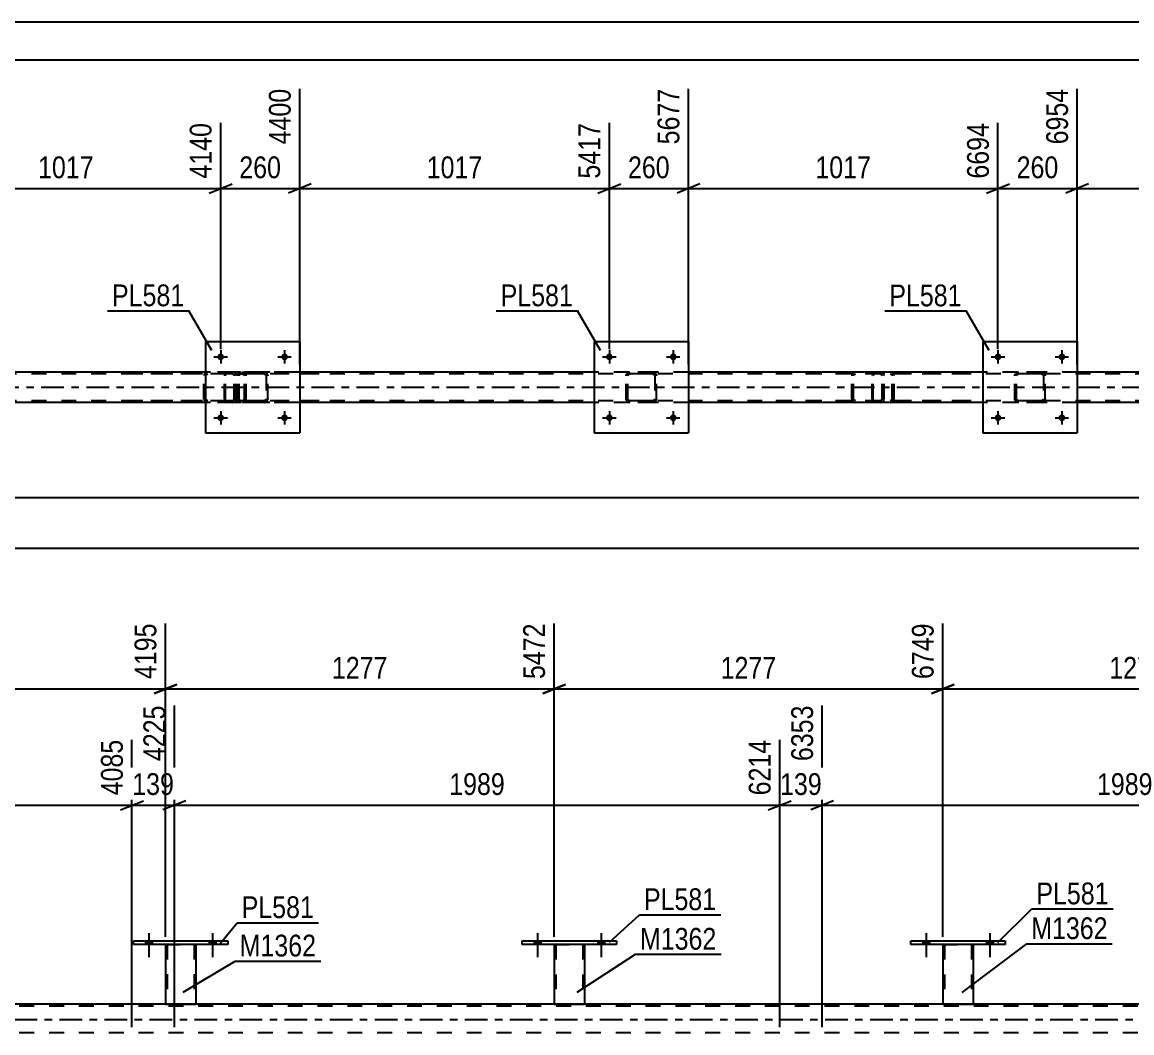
# Model space of a CAD drawing. Header units: millimetres. Extents: x 0 to 841, y 0 to 594.
# Drawn here: x 271.7 to 417.5, y 461.2 to 594 of the extents above; entities that cross this region are included whole.
import ezdxf

# ---------------------------------------------------------------- set-up
doc = ezdxf.new("R2010")
doc.units = ezdxf.units.MM
doc.linetypes.add('DXK_LINE_DOT2', pattern=[3.9198, 1.9599, -1.9599])
doc.linetypes.add('DXK_LINE_DOT3', pattern=[5.9187, 2.979, -0.9799, 0.9799, -0.9799])
doc.styles.add('Arial Narrow', font='ARIALN.TTF', dxfattribs={"height": 0.2})

# ---------------------------------------------------------------- blocks, each defined once
blk = doc.blocks.new('Unknown-318893469-1135')
at = {"color": 5, "linetype": 'Continuous'}
for p, q in [((841, 594), (0, 594)), ((836, 589), (5, 589))]:
    blk.add_line(p, q, dxfattribs=at)
blk = doc.blocks.new('Part-318893469-4870 - 4767')
at = {"color": 7, "linetype": 'DXK_LINE_DOT2'}
for p, q in [((299.98, 547.55), (300.01, 547.73)), ((300.01, 547.73), (299.98, 547.55)), ((299.98, 544.51), (299.98, 547.55)), ((300.22, 547.55), (300.23, 547.64)), ((300.22, 544.51), (300.22, 547.55)), ((300.23, 547.64), (300.29, 547.72)), ((300.27, 547.99), (300.46, 548.03)), ((300.46, 548.03), (300.27, 547.99)), ((300.29, 547.72), (300.36, 547.77)), ((300.36, 547.77), (300.46, 547.79)), ((303.5, 548.03), (300.46, 548.03)), ((303.5, 547.79), (300.46, 547.79)), ((303.5, 548.03), (303.68, 547.99)), ((303.68, 547.99), (303.5, 548.03)), ((303.5, 547.79), (303.59, 547.77)), ((303.59, 547.77), (303.67, 547.72)), ((303.67, 547.72), (303.72, 547.64)), ((303.72, 547.64), (303.74, 547.55)), ((303.74, 547.55), (303.74, 544.51)), ((303.94, 547.73), (303.98, 547.55)), ((303.98, 547.55), (303.94, 547.73)), ((303.98, 544.51), (303.98, 547.55)), ((300.01, 544.32), (299.98, 544.51)), ((299.98, 544.51), (300.01, 544.32)), ((300.23, 544.42), (300.22, 544.51)), ((300.29, 544.34), (300.23, 544.42)), ((300.46, 544.03), (300.27, 544.06)), ((300.27, 544.06), (300.46, 544.03)), ((300.36, 544.29), (300.29, 544.34)), ((300.46, 544.27), (300.36, 544.29)), ((303.5, 544.27), (300.46, 544.27)), ((303.5, 544.03), (300.46, 544.03)), ((303.59, 544.29), (303.5, 544.27)), ((303.68, 544.06), (303.5, 544.03)), ((303.5, 544.03), (303.68, 544.06)), ((303.67, 544.34), (303.59, 544.29)), ((303.72, 544.42), (303.67, 544.34)), ((303.74, 544.51), (303.72, 544.42)), ((303.98, 544.51), (303.94, 544.32)), ((303.94, 544.32), (303.98, 544.51))]:
    blk.add_line(p, q, dxfattribs=at)
at = {"color": 7, "linetype": 'DXK_LINE_DOT3'}
blk.add_line((301.98, 546.03), (301.98, 546.03), dxfattribs=at)
at = {"color": 7, "linetype": 'DXK_LINE_DOT2'}
for centre, start, end in [((300.46, 547.55), 112.5, 157.5), ((300.46, 547.55), 112.5, 157.5), ((303.5, 547.55), 22.5, 67.5), ((303.5, 547.55), 22.5, 67.5), ((300.46, 544.51), 202.5, 247.5), ((300.46, 544.51), 202.5, 247.5), ((303.5, 544.51), 292.5, 337.5), ((303.5, 544.51), 292.5, 337.5)]:
    blk.add_arc(centre, 0.48, start, end, dxfattribs=at)
blk = doc.blocks.new('Part-318893469-4785 - 4767')
at = {"color": 7, "linetype": 'DXK_LINE_DOT2'}
for p, q in [((299.32, 548.03), (284.33, 548.03)), ((299.32, 547.79), (284.33, 547.79)), ((295.61, 547.72), (295.57, 547.55)), ((295.57, 544.51), (295.57, 547.55)), ((295.61, 547.73), (295.61, 547.72)), ((295.83, 547.55), (295.85, 547.64)), ((295.83, 544.51), (295.83, 547.55)), ((295.85, 547.64), (295.9, 547.72)), ((296.08, 548.03), (295.89, 547.99)), ((295.9, 547.72), (295.99, 547.77)), ((295.99, 547.77), (296.08, 547.79)), ((299.51, 547.99), (299.32, 548.03)), ((299.32, 547.79), (299.42, 547.77)), ((299.42, 547.77), (299.5, 547.72)), ((299.5, 547.72), (299.55, 547.64)), ((299.55, 547.64), (299.57, 547.55)), ((299.57, 544.51), (299.57, 547.55)), ((299.83, 547.55), (299.79, 547.73)), ((299.83, 544.51), (299.83, 547.55)), ((299.32, 544.27), (284.33, 544.27)), ((299.32, 544.03), (284.33, 544.03)), ((295.57, 544.51), (295.59, 544.42)), ((295.59, 544.42), (295.61, 544.33)), ((295.85, 544.42), (295.83, 544.51)), ((295.9, 544.34), (295.85, 544.42)), ((295.89, 544.07), (296.08, 544.03)), ((295.99, 544.29), (295.9, 544.34)), ((296.08, 544.27), (295.99, 544.29)), ((299.42, 544.29), (299.32, 544.27)), ((299.32, 544.03), (299.51, 544.07)), ((299.5, 544.34), (299.42, 544.29)), ((299.55, 544.42), (299.5, 544.34)), ((299.57, 544.51), (299.55, 544.42)), ((299.79, 544.33), (299.83, 544.51))]:
    blk.add_line(p, q, dxfattribs=at)
for centre, start, end in [((296.06, 547.53), 110.7583, 155.68), ((299.34, 547.53), 24.32, 69.2417), ((296.06, 544.53), 204.32, 249.2417), ((299.34, 544.53), 290.7583, 335.68)]:
    blk.add_arc(centre, 0.496, start, end, dxfattribs=at)
blk = doc.blocks.new('Part-318893469-4786 - 4767')
at = {"color": 7, "linetype": 'DXK_LINE_DOT2'}
for p, q in [((384.45, 548.03), (369.46, 548.03)), ((384.45, 547.79), (369.46, 547.79)), ((380.74, 547.72), (380.71, 547.55)), ((380.71, 544.51), (380.71, 547.55)), ((380.75, 547.73), (380.74, 547.72)), ((380.96, 547.55), (380.98, 547.64)), ((380.96, 544.51), (380.96, 547.55)), ((380.98, 547.64), (381.04, 547.72)), ((381.22, 548.03), (381.02, 547.99)), ((381.04, 547.72), (381.12, 547.77)), ((381.12, 547.77), (381.22, 547.79)), ((384.65, 547.99), (384.45, 548.03)), ((384.45, 547.79), (384.55, 547.77)), ((384.55, 547.77), (384.63, 547.72)), ((384.63, 547.72), (384.69, 547.64)), ((384.69, 547.64), (384.71, 547.55)), ((384.71, 544.51), (384.71, 547.55)), ((384.93, 547.72), (384.92, 547.73)), ((384.96, 547.55), (384.93, 547.72)), ((384.96, 544.51), (384.96, 547.55)), ((384.45, 544.27), (369.46, 544.27)), ((384.45, 544.03), (369.46, 544.03)), ((380.71, 544.51), (380.73, 544.42)), ((380.73, 544.42), (380.75, 544.33)), ((380.98, 544.42), (380.96, 544.51)), ((381.04, 544.34), (380.98, 544.42)), ((381.02, 544.07), (381.22, 544.03)), ((381.12, 544.29), (381.04, 544.34)), ((381.22, 544.27), (381.12, 544.29)), ((384.55, 544.29), (384.45, 544.27)), ((384.45, 544.03), (384.65, 544.07)), ((384.63, 544.34), (384.55, 544.29)), ((384.69, 544.42), (384.63, 544.34)), ((384.71, 544.51), (384.69, 544.42)), ((384.92, 544.33), (384.94, 544.42)), ((384.94, 544.42), (384.96, 544.51))]:
    blk.add_line(p, q, dxfattribs=at)
for centre, start, end in [((381.2, 547.53), 110.7583, 155.68), ((384.47, 547.53), 24.32, 69.2417), ((381.2, 544.53), 204.32, 249.2417), ((384.47, 544.53), 290.7583, 335.68)]:
    blk.add_arc(centre, 0.496, start, end, dxfattribs=at)
blk = doc.blocks.new('Bolt-318893469-4910 - 4767')
at = {"linetype": 'Continuous'}
for points in [[(349.3, 542.03, -1), (348.42, 542.03, -1)], [(357.7, 542.03, -1), (356.82, 542.03, -1)]]:
    blk.add_hatch(color=1, dxfattribs=at).paths.add_polyline_path(points)
at = {"color": 1, "linetype": 'Continuous'}
for p, q in [((348.86, 542.91), (348.86, 541.15)), ((357.26, 542.91), (357.26, 541.15)), ((347.98, 542.03), (349.74, 542.03)), ((356.38, 542.03), (358.14, 542.03))]:
    blk.add_line(p, q, dxfattribs=at)
blk = doc.blocks.new('Part-318893469-4869 - 4767')
at = {"color": 2, "linetype": 'Continuous'}
for p, q in [((346.86, 552.03), (346.86, 540.03)), ((346.86, 552.03), (359.26, 552.03)), ((359.26, 552.03), (359.26, 540.03)), ((346.86, 540.03), (359.26, 540.03))]:
    blk.add_line(p, q, dxfattribs=at)
blk = doc.blocks.new('Part-318893469-4798 - 4767')
at = {"color": 7, "linetype": 'DXK_LINE_DOT2'}
for p, q in [((298.3, 547.73), (298.28, 547.55)), ((298.28, 544.51), (298.28, 547.55)), ((298.36, 547.89), (298.3, 547.73)), ((298.45, 547.99), (298.36, 547.89)), ((298.42, 547.55), (298.43, 547.64)), ((298.42, 544.51), (298.42, 547.55)), ((298.43, 547.64), (298.46, 547.72)), ((298.55, 548.03), (298.45, 547.99)), ((298.46, 547.72), (298.5, 547.77)), ((298.5, 547.77), (298.55, 547.79)), ((310.71, 548.03), (298.55, 548.03)), ((310.71, 547.79), (298.55, 547.79)), ((299.83, 547.79), (299.83, 548.03)), ((300.84, 547.99), (300.64, 548.03)), ((300.64, 547.79), (300.74, 547.77)), ((300.74, 547.77), (300.82, 547.72)), ((300.82, 547.72), (300.88, 547.64)), ((300.88, 547.64), (300.9, 547.55)), ((300.9, 544.51), (300.9, 547.55)), ((301.15, 547.55), (301.11, 547.73)), ((301.15, 544.51), (301.15, 547.55)), ((298.28, 544.51), (298.3, 544.33)), ((298.3, 544.33), (298.36, 544.17)), ((298.36, 544.17), (298.45, 544.07)), ((298.43, 544.42), (298.42, 544.51)), ((298.46, 544.34), (298.43, 544.42)), ((298.45, 544.07), (298.55, 544.03)), ((298.5, 544.29), (298.46, 544.34)), ((298.55, 544.27), (298.5, 544.29)), ((310.71, 544.27), (298.55, 544.27)), ((310.71, 544.03), (298.55, 544.03)), ((299.83, 544.03), (299.83, 544.27)), ((300.74, 544.29), (300.64, 544.27)), ((300.64, 544.03), (300.84, 544.07)), ((300.82, 544.34), (300.74, 544.29)), ((300.88, 544.42), (300.82, 544.34)), ((300.9, 544.51), (300.88, 544.42)), ((301.11, 544.33), (301.15, 544.51))]:
    blk.add_line(p, q, dxfattribs=at)
for centre, start, end in [((300.66, 547.53), 23.8494, 68.8059), ((300.66, 544.52), 291.1941, 336.1506)]:
    blk.add_arc(centre, 0.492, start, end, dxfattribs=at)
blk = doc.blocks.new('Bolt-318893469-4912 - 4767')
at = {"linetype": 'Continuous'}
for points in [[(298.22, 542.03, -1), (297.34, 542.03, -1)], [(306.62, 542.03, -1), (305.74, 542.03, -1)]]:
    blk.add_hatch(color=1, dxfattribs=at).paths.add_polyline_path(points)
at = {"color": 1, "linetype": 'Continuous'}
for p, q in [((297.78, 542.91), (297.78, 541.15)), ((306.18, 542.91), (306.18, 541.15)), ((296.9, 542.03), (298.66, 542.03)), ((305.3, 542.03), (307.06, 542.03))]:
    blk.add_line(p, q, dxfattribs=at)
blk = doc.blocks.new('Part-318893469-4799 - 4767')
at = {"color": 7, "linetype": 'DXK_LINE_DOT2'}
for p, q in [((383.44, 547.73), (383.42, 547.55)), ((383.42, 544.51), (383.42, 547.55)), ((383.5, 547.89), (383.44, 547.73)), ((383.58, 547.99), (383.5, 547.89)), ((383.55, 547.55), (383.56, 547.64)), ((383.55, 544.51), (383.55, 547.55)), ((383.56, 547.64), (383.59, 547.72)), ((383.69, 548.03), (383.58, 547.99)), ((383.59, 547.72), (383.64, 547.77)), ((383.64, 547.77), (383.69, 547.79)), ((395.84, 548.03), (383.69, 548.03)), ((395.84, 547.79), (383.69, 547.79)), ((384.96, 547.79), (384.96, 548.03)), ((385.97, 547.99), (385.78, 548.03)), ((385.78, 547.79), (385.88, 547.77)), ((385.88, 547.77), (385.96, 547.72)), ((385.96, 547.72), (386.01, 547.64)), ((386.01, 547.64), (386.03, 547.55)), ((386.03, 544.51), (386.03, 547.55)), ((386.25, 547.72), (386.24, 547.73)), ((386.28, 547.55), (386.25, 547.72)), ((386.28, 544.51), (386.28, 547.55)), ((383.42, 544.51), (383.44, 544.33)), ((383.44, 544.33), (383.5, 544.17)), ((383.5, 544.17), (383.58, 544.07)), ((383.56, 544.42), (383.55, 544.51)), ((383.59, 544.34), (383.56, 544.42)), ((383.58, 544.07), (383.69, 544.03)), ((383.64, 544.29), (383.59, 544.34)), ((383.69, 544.27), (383.64, 544.29)), ((395.84, 544.27), (383.69, 544.27)), ((395.84, 544.03), (383.69, 544.03)), ((384.96, 544.03), (384.96, 544.27)), ((385.88, 544.29), (385.78, 544.27)), ((385.78, 544.03), (385.97, 544.07)), ((385.96, 544.34), (385.88, 544.29)), ((386.01, 544.42), (385.96, 544.34)), ((386.03, 544.51), (386.01, 544.42)), ((386.24, 544.33), (386.26, 544.42)), ((386.26, 544.42), (386.28, 544.51))]:
    blk.add_line(p, q, dxfattribs=at)
for centre, start, end in [((385.79, 547.53), 23.8494, 68.8059), ((385.79, 544.52), 291.1941, 336.1506)]:
    blk.add_arc(centre, 0.492, start, end, dxfattribs=at)
blk = doc.blocks.new('Bolt-318893469-4895 - 4767')
at = {"linetype": 'Continuous'}
for points in [[(400.38, 550.03, -1), (399.5, 550.03, -1)], [(408.78, 550.03, -1), (407.9, 550.03, -1)]]:
    blk.add_hatch(color=1, dxfattribs=at).paths.add_polyline_path(points)
at = {"color": 1, "linetype": 'Continuous'}
for p, q in [((399.06, 550.03), (400.82, 550.03)), ((399.94, 550.91), (399.94, 549.15)), ((407.46, 550.03), (409.22, 550.03)), ((408.34, 550.91), (408.34, 549.15))]:
    blk.add_line(p, q, dxfattribs=at)
blk = doc.blocks.new('Part-318893469-4816 - 4767')
at = {"color": 7, "linetype": 'DXK_LINE_DOT2'}
for p, q in [((402.14, 547.55), (402.17, 547.73)), ((402.17, 547.73), (402.14, 547.55)), ((402.14, 544.51), (402.14, 547.55)), ((402.38, 547.55), (402.4, 547.64)), ((402.38, 544.51), (402.38, 547.55)), ((402.4, 547.64), (402.45, 547.72)), ((402.43, 547.99), (402.62, 548.03)), ((402.62, 548.03), (402.43, 547.99)), ((402.45, 547.72), (402.53, 547.77)), ((402.53, 547.77), (402.62, 547.79)), ((405.66, 548.03), (402.62, 548.03)), ((405.66, 547.79), (402.62, 547.79)), ((405.66, 548.03), (405.84, 547.99)), ((405.84, 547.99), (405.66, 548.03)), ((405.66, 547.79), (405.75, 547.77)), ((405.75, 547.77), (405.83, 547.72)), ((405.83, 547.72), (405.88, 547.64)), ((405.88, 547.64), (405.9, 547.55)), ((405.9, 547.55), (405.9, 544.51)), ((406.1, 547.73), (406.14, 547.55)), ((406.14, 547.55), (406.1, 547.73)), ((406.14, 544.51), (406.14, 547.55)), ((402.17, 544.32), (402.14, 544.51)), ((402.14, 544.51), (402.17, 544.32)), ((402.4, 544.42), (402.38, 544.51)), ((402.45, 544.34), (402.4, 544.42)), ((402.62, 544.03), (402.43, 544.06)), ((402.43, 544.06), (402.62, 544.03)), ((402.53, 544.29), (402.45, 544.34)), ((402.62, 544.27), (402.53, 544.29)), ((405.66, 544.27), (402.62, 544.27)), ((405.66, 544.03), (402.62, 544.03)), ((405.75, 544.29), (405.66, 544.27)), ((405.84, 544.06), (405.66, 544.03)), ((405.66, 544.03), (405.84, 544.06)), ((405.83, 544.34), (405.75, 544.29)), ((405.88, 544.42), (405.83, 544.34)), ((405.9, 544.51), (405.88, 544.42)), ((406.14, 544.51), (406.1, 544.32)), ((406.1, 544.32), (406.14, 544.51))]:
    blk.add_line(p, q, dxfattribs=at)
at = {"color": 7, "linetype": 'DXK_LINE_DOT3'}
blk.add_line((404.14, 546.03), (404.14, 546.03), dxfattribs=at)
at = {"color": 7, "linetype": 'DXK_LINE_DOT2'}
for centre, start, end in [((402.62, 547.55), 112.5, 157.5), ((402.62, 547.55), 112.5, 157.5), ((405.66, 547.55), 22.5, 67.5), ((405.66, 547.55), 22.5, 67.5), ((402.62, 544.51), 202.5, 247.5), ((402.62, 544.51), 202.5, 247.5), ((405.66, 544.51), 292.5, 337.5), ((405.66, 544.51), 292.5, 337.5)]:
    blk.add_arc(centre, 0.48, start, end, dxfattribs=at)
blk = doc.blocks.new('Part-318893469-4821 - 4767')
at = {"color": 2, "linetype": 'Continuous'}
for p, q in [((397.94, 552.03), (397.94, 540.03)), ((397.94, 552.03), (410.34, 552.03)), ((410.34, 552.03), (410.34, 540.03)), ((397.94, 540.03), (410.34, 540.03))]:
    blk.add_line(p, q, dxfattribs=at)
blk = doc.blocks.new('Part-318893469-4864 - 4767')
at = {"color": 7, "linetype": 'DXK_LINE_DOT2'}
for p, q in [((351.06, 547.55), (351.09, 547.73)), ((351.09, 547.73), (351.06, 547.55)), ((351.06, 544.51), (351.06, 547.55)), ((351.3, 547.55), (351.32, 547.64)), ((351.3, 544.51), (351.3, 547.55)), ((351.32, 547.64), (351.37, 547.72)), ((351.35, 547.99), (351.54, 548.03)), ((351.54, 548.03), (351.35, 547.99)), ((351.37, 547.72), (351.44, 547.77)), ((351.44, 547.77), (351.54, 547.79)), ((354.58, 548.03), (351.54, 548.03)), ((354.58, 547.79), (351.54, 547.79)), ((354.58, 548.03), (354.76, 547.99)), ((354.76, 547.99), (354.58, 548.03)), ((354.58, 547.79), (354.67, 547.77)), ((354.67, 547.77), (354.75, 547.72)), ((354.75, 547.72), (354.8, 547.64)), ((354.8, 547.64), (354.82, 547.55)), ((354.82, 547.55), (354.82, 544.51)), ((355.02, 547.73), (355.06, 547.55)), ((355.06, 547.55), (355.02, 547.73)), ((355.06, 544.51), (355.06, 547.55)), ((351.09, 544.32), (351.06, 544.51)), ((351.06, 544.51), (351.09, 544.32)), ((351.32, 544.42), (351.3, 544.51)), ((351.37, 544.34), (351.32, 544.42)), ((351.54, 544.03), (351.35, 544.06)), ((351.35, 544.06), (351.54, 544.03)), ((351.44, 544.29), (351.37, 544.34)), ((351.54, 544.27), (351.44, 544.29)), ((354.58, 544.27), (351.54, 544.27)), ((354.58, 544.03), (351.54, 544.03)), ((354.67, 544.29), (354.58, 544.27)), ((354.76, 544.06), (354.58, 544.03)), ((354.58, 544.03), (354.76, 544.06)), ((354.75, 544.34), (354.67, 544.29)), ((354.8, 544.42), (354.75, 544.34)), ((354.82, 544.51), (354.8, 544.42)), ((355.06, 544.51), (355.02, 544.32)), ((355.02, 544.32), (355.06, 544.51))]:
    blk.add_line(p, q, dxfattribs=at)
at = {"color": 7, "linetype": 'DXK_LINE_DOT3'}
blk.add_line((353.06, 546.03), (353.06, 546.03), dxfattribs=at)
at = {"color": 7, "linetype": 'DXK_LINE_DOT2'}
for centre, start, end in [((351.54, 547.55), 112.5, 157.5), ((351.54, 547.55), 112.5, 157.5), ((354.58, 547.55), 22.5, 67.5), ((354.58, 547.55), 22.5, 67.5), ((351.54, 544.51), 202.5, 247.5), ((351.54, 544.51), 202.5, 247.5), ((354.58, 544.51), 292.5, 337.5), ((354.58, 544.51), 292.5, 337.5)]:
    blk.add_arc(centre, 0.48, start, end, dxfattribs=at)
blk = doc.blocks.new('Part-318893469-4875 - 4767')
at = {"color": 2, "linetype": 'Continuous'}
for p, q in [((295.78, 552.03), (295.78, 540.03)), ((295.78, 552.03), (308.18, 552.03)), ((308.18, 552.03), (308.18, 540.03)), ((295.78, 540.03), (308.18, 540.03))]:
    blk.add_line(p, q, dxfattribs=at)
blk = doc.blocks.new('Bolt-318893469-4894 - 4767')
at = {"linetype": 'Continuous'}
for points in [[(400.38, 542.03, -1), (399.5, 542.03, -1)], [(408.78, 542.03, -1), (407.9, 542.03, -1)]]:
    blk.add_hatch(color=1, dxfattribs=at).paths.add_polyline_path(points)
at = {"color": 1, "linetype": 'Continuous'}
for p, q in [((399.94, 542.91), (399.94, 541.15)), ((408.34, 542.91), (408.34, 541.15)), ((399.06, 542.03), (400.82, 542.03)), ((407.46, 542.03), (409.22, 542.03))]:
    blk.add_line(p, q, dxfattribs=at)
blk = doc.blocks.new('Bolt-318893469-4911 - 4767')
at = {"linetype": 'Continuous'}
for points in [[(349.3, 550.03, -1), (348.42, 550.03, -1)], [(357.7, 550.03, -1), (356.82, 550.03, -1)]]:
    blk.add_hatch(color=1, dxfattribs=at).paths.add_polyline_path(points)
at = {"color": 1, "linetype": 'Continuous'}
for p, q in [((347.98, 550.03), (349.74, 550.03)), ((348.86, 550.91), (348.86, 549.15)), ((356.38, 550.03), (358.14, 550.03)), ((357.26, 550.91), (357.26, 549.15))]:
    blk.add_line(p, q, dxfattribs=at)
blk = doc.blocks.new('Bolt-318893469-4913 - 4767')
at = {"linetype": 'Continuous'}
for points in [[(298.22, 550.03, -1), (297.34, 550.03, -1)], [(306.62, 550.03, -1), (305.74, 550.03, -1)]]:
    blk.add_hatch(color=1, dxfattribs=at).paths.add_polyline_path(points)
at = {"color": 1, "linetype": 'Continuous'}
for p, q in [((296.9, 550.03), (298.66, 550.03)), ((297.78, 550.91), (297.78, 549.15)), ((305.3, 550.03), (307.06, 550.03)), ((306.18, 550.91), (306.18, 549.15))]:
    blk.add_line(p, q, dxfattribs=at)
blk = doc.blocks.new('Part-318893469-4945 - 4767')
at = {"color": 7, "linetype": 'DXK_LINE_DOT2'}
for p, q in [((733.5, 547.79), (132.16, 547.79)), ((308.18, 548.03), (295.78, 548.03)), ((359.26, 548.03), (346.86, 548.03)), ((410.34, 548.03), (397.94, 548.03)), ((733.5, 544.27), (132.16, 544.27)), ((308.18, 544.03), (295.78, 544.03)), ((359.26, 544.03), (346.86, 544.03)), ((410.34, 544.03), (397.94, 544.03))]:
    blk.add_line(p, q, dxfattribs=at)
at = {"color": 2, "linetype": 'Continuous'}
for p, q in [((295.78, 548.03), (257.1, 548.03)), ((346.86, 548.03), (308.18, 548.03)), ((397.94, 548.03), (359.26, 548.03)), ((449.02, 548.03), (410.34, 548.03)), ((295.78, 544.03), (257.1, 544.03)), ((346.86, 544.03), (308.18, 544.03)), ((397.94, 544.03), (359.26, 544.03)), ((449.02, 544.03), (410.34, 544.03))]:
    blk.add_line(p, q, dxfattribs=at)
at = {"color": 7, "linetype": 'DXK_LINE_DOT3'}
blk.add_line((132.16, 546.03), (733.5, 546.03), dxfattribs=at)
blk = doc.blocks.new('Part-318893469-3421 - 3250')
at = {"color": 7, "linetype": 'DXK_LINE_DOT2'}
for p, q in [((290.52, 472.83), (294.52, 472.83)), ((290.52, 472.82), (290.52, 472.83)), ((290.52, 472.83), (290.52, 472.82)), ((290.76, 472.83), (290.76, 464.99)), ((294.28, 472.83), (294.28, 464.99)), ((294.52, 472.83), (294.52, 472.82)), ((294.52, 472.82), (294.52, 472.83)), ((294.26, 464.99), (294.22, 464.99)), ((294.22, 464.99), (294.26, 464.99)), ((294.28, 464.99), (294.26, 464.99)), ((294.26, 464.99), (294.28, 464.99))]:
    blk.add_line(p, q, dxfattribs=at)
at = {"color": 2, "linetype": 'Continuous'}
for p, q in [((290.52, 472.82), (290.52, 464.99)), ((294.52, 472.82), (294.52, 464.99)), ((290.52, 464.99), (294.52, 464.99))]:
    blk.add_line(p, q, dxfattribs=at)
blk = doc.blocks.new('Part-318893469-3304 - 3250')
at = {"color": 2, "linetype": 'Continuous'}
for p, q in [((392.68, 472.82), (392.68, 464.98)), ((396.68, 472.82), (396.68, 464.98)), ((392.68, 464.98), (396.68, 464.98))]:
    blk.add_line(p, q, dxfattribs=at)
at = {"color": 7, "linetype": 'DXK_LINE_DOT2'}
for p, q in [((392.68, 472.82), (396.68, 472.82)), ((392.68, 472.82), (392.68, 472.82)), ((392.68, 472.82), (392.68, 472.82)), ((392.92, 472.82), (392.92, 464.98)), ((396.44, 472.82), (396.44, 464.98)), ((396.68, 472.82), (396.68, 472.82)), ((396.68, 472.82), (396.68, 472.82)), ((396.42, 464.98), (396.39, 464.98)), ((396.39, 464.98), (396.42, 464.98)), ((396.44, 464.98), (396.42, 464.98)), ((396.42, 464.98), (396.44, 464.98))]:
    blk.add_line(p, q, dxfattribs=at)
blk = doc.blocks.new('Part-318893469-3309 - 3250')
at = {"color": 2, "linetype": 'Continuous'}
for p, q in [((388.48, 473.3), (400.88, 473.3)), ((388.48, 472.82), (388.48, 473.3)), ((400.88, 472.82), (388.48, 472.82)), ((400.88, 473.3), (400.88, 472.82))]:
    blk.add_line(p, q, dxfattribs=at)
blk = doc.blocks.new('Bolt-318893469-3430 - 3250')
at = {"linetype": 'Continuous'}
for points in [[(338.96, 472.82), (339.84, 472.82), (339.84, 473.3), (338.96, 473.3)], [(347.36, 472.82), (348.24, 472.82), (348.24, 473.3), (347.36, 473.3)]]:
    blk.add_hatch(color=1, dxfattribs=at).paths.add_polyline_path(points)
at = {"color": 1, "linetype": 'Continuous'}
for p, q in [((339.4, 474.3), (339.4, 471.18)), ((347.8, 474.3), (347.8, 471.18)), ((338.96, 473.3), (338.96, 472.82)), ((339.84, 473.3), (339.84, 472.82)), ((347.36, 473.3), (347.36, 472.82)), ((348.24, 473.3), (348.24, 472.82))]:
    blk.add_line(p, q, dxfattribs=at)
blk = doc.blocks.new('Bolt-318893469-3432 - 3250')
at = {"linetype": 'Continuous'}
for points in [[(287.88, 472.82), (288.76, 472.82), (288.76, 473.3), (287.88, 473.3)], [(296.28, 472.82), (297.16, 472.82), (297.16, 473.3), (296.28, 473.3)]]:
    blk.add_hatch(color=1, dxfattribs=at).paths.add_polyline_path(points)
at = {"color": 1, "linetype": 'Continuous'}
for p, q in [((288.32, 474.3), (288.32, 471.18)), ((296.72, 474.3), (296.72, 471.18)), ((287.88, 473.3), (287.88, 472.82)), ((288.76, 473.3), (288.76, 472.82)), ((296.28, 473.3), (296.28, 472.82)), ((297.16, 473.3), (297.16, 472.82))]:
    blk.add_line(p, q, dxfattribs=at)
blk = doc.blocks.new('Part-318893469-3411 - 3250')
at = {"color": 2, "linetype": 'Continuous'}
for p, q in [((341.6, 472.82), (341.6, 464.98)), ((345.6, 472.82), (345.6, 464.98)), ((341.6, 464.98), (345.6, 464.98))]:
    blk.add_line(p, q, dxfattribs=at)
at = {"color": 7, "linetype": 'DXK_LINE_DOT2'}
for p, q in [((341.6, 472.82), (345.6, 472.82)), ((341.6, 472.82), (341.6, 472.82)), ((341.6, 472.82), (341.6, 472.82)), ((341.84, 472.82), (341.84, 464.98)), ((345.36, 472.82), (345.36, 464.98)), ((345.6, 472.82), (345.6, 472.82)), ((345.6, 472.82), (345.6, 472.82)), ((345.34, 464.98), (345.31, 464.98)), ((345.31, 464.98), (345.34, 464.98)), ((345.36, 464.98), (345.34, 464.98)), ((345.34, 464.98), (345.36, 464.98))]:
    blk.add_line(p, q, dxfattribs=at)
blk = doc.blocks.new('Part-318893469-3416 - 3250')
at = {"color": 2, "linetype": 'Continuous'}
for p, q in [((337.4, 473.3), (349.8, 473.3)), ((337.4, 472.82), (337.4, 473.3)), ((349.8, 472.82), (337.4, 472.82)), ((349.8, 473.3), (349.8, 472.82))]:
    blk.add_line(p, q, dxfattribs=at)
blk = doc.blocks.new('Bolt-318893469-3429 - 3250')
at = {"linetype": 'Continuous'}
for points in [[(338.96, 472.82), (339.84, 472.82), (339.84, 473.3), (338.96, 473.3)], [(347.36, 472.82), (348.24, 472.82), (348.24, 473.3), (347.36, 473.3)]]:
    blk.add_hatch(color=1, dxfattribs=at).paths.add_polyline_path(points)
at = {"color": 1, "linetype": 'Continuous'}
for p, q in [((339.4, 474.3), (339.4, 471.18)), ((347.8, 474.3), (347.8, 471.18)), ((338.96, 473.3), (338.96, 472.82)), ((339.84, 473.3), (339.84, 472.82)), ((347.36, 473.3), (347.36, 472.82)), ((348.24, 473.3), (348.24, 472.82))]:
    blk.add_line(p, q, dxfattribs=at)
blk = doc.blocks.new('Bolt-318893469-3431 - 3250')
at = {"linetype": 'Continuous'}
for points in [[(287.88, 472.82), (288.76, 472.82), (288.76, 473.3), (287.88, 473.3)], [(296.28, 472.82), (297.16, 472.82), (297.16, 473.3), (296.28, 473.3)]]:
    blk.add_hatch(color=1, dxfattribs=at).paths.add_polyline_path(points)
at = {"color": 1, "linetype": 'Continuous'}
for p, q in [((288.32, 474.3), (288.32, 471.18)), ((296.72, 474.3), (296.72, 471.18)), ((287.88, 473.3), (287.88, 472.82)), ((288.76, 473.3), (288.76, 472.82)), ((296.28, 473.3), (296.28, 472.82)), ((297.16, 473.3), (297.16, 472.82))]:
    blk.add_line(p, q, dxfattribs=at)
blk = doc.blocks.new('Bolt-318893469-3490 - 3250')
at = {"linetype": 'Continuous'}
for points in [[(390.04, 472.82), (390.92, 472.82), (390.92, 473.3), (390.04, 473.3)], [(398.44, 472.82), (399.32, 472.82), (399.32, 473.3), (398.44, 473.3)]]:
    blk.add_hatch(color=1, dxfattribs=at).paths.add_polyline_path(points)
at = {"color": 1, "linetype": 'Continuous'}
for p, q in [((390.48, 474.3), (390.48, 471.18)), ((398.88, 474.3), (398.88, 471.18)), ((390.04, 473.3), (390.04, 472.82)), ((390.92, 473.3), (390.92, 472.82)), ((398.44, 473.3), (398.44, 472.82)), ((399.32, 473.3), (399.32, 472.82))]:
    blk.add_line(p, q, dxfattribs=at)
blk = doc.blocks.new('Bolt-318893469-3491 - 3250')
at = {"linetype": 'Continuous'}
for points in [[(390.04, 472.82), (390.92, 472.82), (390.92, 473.3), (390.04, 473.3)], [(398.44, 472.82), (399.32, 472.82), (399.32, 473.3), (398.44, 473.3)]]:
    blk.add_hatch(color=1, dxfattribs=at).paths.add_polyline_path(points)
at = {"color": 1, "linetype": 'Continuous'}
for p, q in [((390.48, 474.3), (390.48, 471.18)), ((398.88, 474.3), (398.88, 471.18)), ((390.04, 473.3), (390.04, 472.82)), ((390.92, 473.3), (390.92, 472.82)), ((398.44, 473.3), (398.44, 472.82)), ((399.32, 473.3), (399.32, 472.82))]:
    blk.add_line(p, q, dxfattribs=at)
blk = doc.blocks.new('Part-318893469-3498 - 3250')
at = {"color": 2, "linetype": 'Continuous'}
for p, q in [((286.32, 473.3), (298.72, 473.3)), ((286.32, 472.82), (286.32, 473.3)), ((298.72, 472.82), (286.32, 472.82)), ((298.72, 473.3), (298.72, 472.82))]:
    blk.add_line(p, q, dxfattribs=at)
blk = doc.blocks.new('Part-318893469-3659 - 3250')
at = {"color": 2, "linetype": 'Continuous'}
blk.add_line((443.76, 464.98), (122.71, 464.98), dxfattribs=at)
at = {"color": 7, "linetype": 'DXK_LINE_DOT2'}
for p, q in [((724.05, 464.74), (122.71, 464.74)), ((724.05, 461.22), (122.71, 461.22))]:
    blk.add_line(p, q, dxfattribs=at)
at = {"color": 7, "linetype": 'DXK_LINE_DOT3'}
blk.add_line((122.71, 462.98), (724.05, 462.98), dxfattribs=at)
blk = doc.blocks.new('StraightDimension-318893469-9045 - 4767')
at = {"color": 7, "linetype": 'Continuous'}
for p, q in [((257.1, 549.03), (257.1, 585.26)), ((297.78, 551.03), (297.78, 580.76)), ((258.6, 572.75), (255.6, 571.55)), ((257.1, 572.15), (297.78, 572.15)), ((296.28, 571.55), (299.28, 572.75))]:
    blk.add_line(p, q, dxfattribs=at)
at = {"color": 0}
blk.add_wipeout([(281.69, 572.9), (281.69, 577.1), (273.18, 577.1), (273.18, 572.9)], dxfattribs=at)
at = {"color": 3, "style": 'Arial Narrow'}
blk.add_text('1017', height=2.863, dxfattribs=at).set_placement((273.78, 573.5))
at = {"color": 0, "linetype": 'Continuous'}
blk.add_wipeout([(297.18, 581.36), (292.98, 581.36), (292.98, 572.85), (297.18, 572.85)], dxfattribs=at)
at = {"color": 3, "linetype": 'Continuous', "style": 'Arial Narrow'}
blk.add_text('4140', height=2.863, rotation=90.0002, dxfattribs=at).set_placement((296.58, 573.45))
blk = doc.blocks.new('StraightDimension-318893469-8357 - 4767')
at = {"color": 7, "linetype": 'Continuous'}
blk.add_line((132.16, 531.55), (770.62, 531.55), dxfattribs=at)
blk = doc.blocks.new('StraightDimension-318893469-9041 - 4767')
at = {"color": 7, "linetype": 'Continuous'}
for p, q in [((359.26, 549.03), (359.26, 585.26)), ((399.94, 551.03), (399.94, 580.76)), ((360.76, 572.75), (357.76, 571.55)), ((359.26, 572.15), (399.94, 572.15)), ((398.44, 571.55), (401.44, 572.75))]:
    blk.add_line(p, q, dxfattribs=at)
at = {"color": 0}
blk.add_wipeout([(383.85, 572.9), (383.85, 577.1), (375.34, 577.1), (375.34, 572.9)], dxfattribs=at)
at = {"color": 3, "style": 'Arial Narrow'}
blk.add_text('1017', height=2.863, dxfattribs=at).set_placement((375.94, 573.5))
at = {"color": 0, "linetype": 'Continuous'}
blk.add_wipeout([(399.34, 581.36), (395.14, 581.36), (395.14, 572.85), (399.34, 572.85)], dxfattribs=at)
at = {"color": 3, "linetype": 'Continuous', "style": 'Arial Narrow'}
blk.add_text('6694', height=2.863, rotation=90.0002, dxfattribs=at).set_placement((398.74, 573.45))
blk = doc.blocks.new('StraightDimension-318893469-5585 - 4767')
at = {"color": 7, "linetype": 'Continuous'}
blk.add_line((131.52, 524.91), (771.26, 524.91), dxfattribs=at)
blk = doc.blocks.new('StraightDimension-318893469-9039 - 4767')
at = {"color": 7, "linetype": 'Continuous'}
for p, q in [((410.34, 549.03), (410.34, 585.26)), ((451.02, 551.03), (451.02, 580.76)), ((411.84, 572.75), (408.84, 571.55)), ((410.34, 572.15), (451.02, 572.15)), ((449.52, 571.55), (452.52, 572.75))]:
    blk.add_line(p, q, dxfattribs=at)
at = {"color": 0}
blk.add_wipeout([(434.93, 572.9), (434.93, 577.1), (426.42, 577.1), (426.42, 572.9)], dxfattribs=at)
at = {"color": 3, "style": 'Arial Narrow'}
blk.add_text('1017', height=2.863, dxfattribs=at).set_placement((427.02, 573.5))
at = {"color": 0, "linetype": 'Continuous'}
blk.add_wipeout([(450.42, 581.36), (446.22, 581.36), (446.22, 572.85), (450.42, 572.85)], dxfattribs=at)
at = {"color": 3, "linetype": 'Continuous', "style": 'Arial Narrow'}
blk.add_text('7971', height=2.863, rotation=90.0002, dxfattribs=at).set_placement((449.82, 573.45))
blk = doc.blocks.new('StraightDimension-318893469-9040 - 4767')
at = {"color": 7, "linetype": 'Continuous'}
for p, q in [((410.34, 549.03), (410.34, 585.26)), ((399.94, 551.03), (399.94, 580.76)), ((398.44, 571.55), (401.44, 572.75)), ((399.94, 572.15), (410.34, 572.15)), ((411.84, 572.75), (408.84, 571.55))]:
    blk.add_line(p, q, dxfattribs=at)
at = {"color": 0}
blk.add_wipeout([(408.48, 572.9), (408.48, 577.1), (401.79, 577.1), (401.79, 572.9)], dxfattribs=at)
at = {"color": 3, "style": 'Arial Narrow'}
blk.add_text('260', height=2.863, dxfattribs=at).set_placement((402.39, 573.5))
at = {"color": 0, "linetype": 'Continuous'}
blk.add_wipeout([(409.74, 585.86), (405.54, 585.86), (405.54, 577.35), (409.74, 577.35)], dxfattribs=at)
at = {"color": 3, "linetype": 'Continuous', "style": 'Arial Narrow'}
blk.add_text('6954', height=2.863, rotation=90.0002, dxfattribs=at).set_placement((409.14, 577.95))
blk = doc.blocks.new('StraightDimension-318893469-9042 - 4767')
at = {"color": 7, "linetype": 'Continuous'}
for p, q in [((359.26, 549.03), (359.26, 585.26)), ((348.86, 551.03), (348.86, 580.76)), ((347.36, 571.55), (350.36, 572.75)), ((348.86, 572.15), (359.26, 572.15)), ((360.76, 572.75), (357.76, 571.55))]:
    blk.add_line(p, q, dxfattribs=at)
at = {"color": 0}
blk.add_wipeout([(357.4, 572.9), (357.4, 577.1), (350.71, 577.1), (350.71, 572.9)], dxfattribs=at)
at = {"color": 3, "style": 'Arial Narrow'}
blk.add_text('260', height=2.863, dxfattribs=at).set_placement((351.31, 573.5))
at = {"color": 0, "linetype": 'Continuous'}
blk.add_wipeout([(358.66, 585.86), (354.46, 585.86), (354.46, 577.35), (358.66, 577.35)], dxfattribs=at)
at = {"color": 3, "linetype": 'Continuous', "style": 'Arial Narrow'}
blk.add_text('5677', height=2.863, rotation=90.0002, dxfattribs=at).set_placement((358.06, 577.95))
blk = doc.blocks.new('StraightDimension-318893469-9043 - 4767')
at = {"color": 7, "linetype": 'Continuous'}
for p, q in [((308.18, 549.03), (308.18, 585.26)), ((348.86, 551.03), (348.86, 580.76)), ((309.68, 572.75), (306.68, 571.55)), ((308.18, 572.15), (348.86, 572.15)), ((347.36, 571.55), (350.36, 572.75))]:
    blk.add_line(p, q, dxfattribs=at)
at = {"color": 0}
blk.add_wipeout([(332.77, 572.9), (332.77, 577.1), (324.26, 577.1), (324.26, 572.9)], dxfattribs=at)
at = {"color": 3, "style": 'Arial Narrow'}
blk.add_text('1017', height=2.863, dxfattribs=at).set_placement((324.86, 573.5))
at = {"color": 0, "linetype": 'Continuous'}
blk.add_wipeout([(348.26, 581.36), (344.06, 581.36), (344.06, 572.85), (348.26, 572.85)], dxfattribs=at)
at = {"color": 3, "linetype": 'Continuous', "style": 'Arial Narrow'}
blk.add_text('5417', height=2.863, rotation=90.0002, dxfattribs=at).set_placement((347.66, 573.45))
blk = doc.blocks.new('StraightDimension-318893469-9044 - 4767')
at = {"color": 7, "linetype": 'Continuous'}
for p, q in [((308.18, 549.03), (308.18, 585.26)), ((297.78, 551.03), (297.78, 580.76)), ((296.28, 571.55), (299.28, 572.75)), ((297.78, 572.15), (308.18, 572.15)), ((309.68, 572.75), (306.68, 571.55))]:
    blk.add_line(p, q, dxfattribs=at)
at = {"color": 0}
blk.add_wipeout([(306.32, 572.9), (306.32, 577.1), (299.63, 577.1), (299.63, 572.9)], dxfattribs=at)
at = {"color": 3, "style": 'Arial Narrow'}
blk.add_text('260', height=2.863, dxfattribs=at).set_placement((300.23, 573.5))
at = {"color": 0, "linetype": 'Continuous'}
blk.add_wipeout([(307.58, 585.86), (303.38, 585.86), (303.38, 577.35), (307.58, 577.35)], dxfattribs=at)
at = {"color": 3, "linetype": 'Continuous', "style": 'Arial Narrow'}
blk.add_text('4400', height=2.863, rotation=90.0002, dxfattribs=at).set_placement((306.98, 577.95))
blk = doc.blocks.new('StraightDimension-318893469-3917 - 3250')
at = {"color": 7, "linetype": 'Continuous'}
for p, q in [((206.56, 461.98), (206.56, 504.23)), ((286.12, 461.98), (286.12, 499.73)), ((208.06, 491.72), (205.06, 490.52)), ((284.62, 490.52), (287.62, 491.72)), ((206.56, 491.12), (286.12, 491.12))]:
    blk.add_line(p, q, dxfattribs=at)
at = {"color": 0}
blk.add_wipeout([(250.59, 491.87), (250.59, 496.07), (242.08, 496.07), (242.08, 491.87)], dxfattribs=at)
at = {"color": 3, "style": 'Arial Narrow'}
blk.add_text('1989', height=2.863, dxfattribs=at).set_placement((242.68, 492.47))
at = {"color": 0, "linetype": 'Continuous'}
blk.add_wipeout([(285.52, 500.33), (281.32, 500.33), (281.32, 491.82), (285.52, 491.82)], dxfattribs=at)
at = {"color": 3, "linetype": 'Continuous', "style": 'Arial Narrow'}
blk.add_text('4085', height=2.863, rotation=90.0002, dxfattribs=at).set_placement((284.92, 492.42))
blk = doc.blocks.new('StraightDimension-318893469-3841 - 3250')
at = {"color": 7, "linetype": 'Continuous'}
for p, q in [((376.83, 461.98), (376.83, 504.23)), ((456.39, 461.98), (456.39, 499.73)), ((378.33, 491.72), (375.33, 490.52)), ((454.89, 490.52), (457.89, 491.72)), ((376.83, 491.12), (456.39, 491.12))]:
    blk.add_line(p, q, dxfattribs=at)
at = {"color": 0}
blk.add_wipeout([(420.86, 491.87), (420.86, 496.07), (412.35, 496.07), (412.35, 491.87)], dxfattribs=at)
at = {"color": 3, "style": 'Arial Narrow'}
blk.add_text('1989', height=2.863, dxfattribs=at).set_placement((412.95, 492.47))
at = {"color": 0, "linetype": 'Continuous'}
blk.add_wipeout([(455.79, 500.33), (451.59, 500.33), (451.59, 491.82), (455.79, 491.82)], dxfattribs=at)
at = {"color": 3, "linetype": 'Continuous', "style": 'Arial Narrow'}
blk.add_text('8342', height=2.863, rotation=90.0002, dxfattribs=at).set_placement((455.19, 492.42))
blk = doc.blocks.new('StraightDimension-318893469-3860 - 3250')
at = {"color": 7, "linetype": 'Continuous'}
for p, q in [((376.83, 461.98), (376.83, 504.23)), ((371.25, 461.98), (371.25, 499.73)), ((369.75, 490.52), (372.75, 491.72)), ((378.33, 491.72), (375.33, 490.52)), ((371.25, 491.12), (376.83, 491.12))]:
    blk.add_line(p, q, dxfattribs=at)
at = {"color": 0}
blk.add_wipeout([(377.38, 491.87), (377.38, 496.07), (370.7, 496.07), (370.7, 491.87)], dxfattribs=at)
at = {"color": 3, "style": 'Arial Narrow'}
blk.add_text('139', height=2.863, dxfattribs=at).set_placement((371.3, 492.47))
at = {"color": 0, "linetype": 'Continuous'}
blk.add_wipeout([(376.23, 504.83), (372.03, 504.83), (372.03, 496.32), (376.23, 496.32)], dxfattribs=at)
at = {"color": 3, "linetype": 'Continuous', "style": 'Arial Narrow'}
blk.add_text('6353', height=2.863, rotation=90.0002, dxfattribs=at).set_placement((375.63, 496.92))
blk = doc.blocks.new('StraightDimension-318893469-3879 - 3250')
at = {"color": 7, "linetype": 'Continuous'}
for p, q in [((291.69, 461.98), (291.69, 504.23)), ((371.25, 461.98), (371.25, 499.73)), ((293.19, 491.72), (290.19, 490.52)), ((369.75, 490.52), (372.75, 491.72)), ((291.69, 491.12), (371.25, 491.12))]:
    blk.add_line(p, q, dxfattribs=at)
at = {"color": 0}
blk.add_wipeout([(335.73, 491.87), (335.73, 496.07), (327.22, 496.07), (327.22, 491.87)], dxfattribs=at)
at = {"color": 3, "style": 'Arial Narrow'}
blk.add_text('1989', height=2.863, dxfattribs=at).set_placement((327.82, 492.47))
at = {"color": 0, "linetype": 'Continuous'}
blk.add_wipeout([(370.65, 500.33), (366.45, 500.33), (366.45, 491.82), (370.65, 491.82)], dxfattribs=at)
at = {"color": 3, "linetype": 'Continuous', "style": 'Arial Narrow'}
blk.add_text('6214', height=2.863, rotation=90.0002, dxfattribs=at).set_placement((370.05, 492.42))
blk = doc.blocks.new('StraightDimension-318893469-3898 - 3250')
at = {"color": 7, "linetype": 'Continuous'}
for p, q in [((291.69, 461.98), (291.69, 504.23)), ((286.12, 461.98), (286.12, 499.73)), ((284.62, 490.52), (287.62, 491.72)), ((293.19, 491.72), (290.19, 490.52)), ((286.12, 491.12), (291.69, 491.12))]:
    blk.add_line(p, q, dxfattribs=at)
at = {"color": 0}
blk.add_wipeout([(292.25, 491.87), (292.25, 496.07), (285.56, 496.07), (285.56, 491.87)], dxfattribs=at)
at = {"color": 3, "style": 'Arial Narrow'}
blk.add_text('139', height=2.863, dxfattribs=at).set_placement((286.16, 492.47))
at = {"color": 0, "linetype": 'Continuous'}
blk.add_wipeout([(291.09, 504.83), (286.89, 504.83), (286.89, 496.32), (291.09, 496.32)], dxfattribs=at)
at = {"color": 3, "linetype": 'Continuous', "style": 'Arial Narrow'}
blk.add_text('4225', height=2.863, rotation=90.0002, dxfattribs=at).set_placement((290.49, 496.92))
blk = doc.blocks.new('StraightDimension-318893469-7926 - 3250')
at = {"color": 7, "linetype": 'Continuous'}
for p, q in [((392.68, 473.82), (392.68, 515.01)), ((443.76, 473.82), (443.76, 515.01)), ((394.18, 507), (391.18, 505.8)), ((392.68, 506.4), (443.76, 506.4)), ((442.26, 505.8), (445.26, 507))]:
    blk.add_line(p, q, dxfattribs=at)
at = {"color": 0}
blk.add_wipeout([(422.48, 507.15), (422.48, 511.35), (413.97, 511.35), (413.97, 507.15)], dxfattribs=at)
at = {"color": 3, "style": 'Arial Narrow'}
blk.add_text('1277', height=2.863, dxfattribs=at).set_placement((414.57, 507.75))
at = {"color": 0, "linetype": 'Continuous'}
blk.add_wipeout([(443.16, 515.61), (438.96, 515.61), (438.96, 507.1), (443.16, 507.1)], dxfattribs=at)
at = {"color": 3, "linetype": 'Continuous', "style": 'Arial Narrow'}
blk.add_text('8026', height=2.863, rotation=90.0002, dxfattribs=at).set_placement((442.56, 507.7))
blk = doc.blocks.new('StraightDimension-318893469-7927 - 3250')
at = {"color": 7, "linetype": 'Continuous'}
for p, q in [((341.6, 473.82), (341.6, 515.01)), ((392.68, 473.82), (392.68, 515.01)), ((343.1, 507), (340.1, 505.8)), ((341.6, 506.4), (392.68, 506.4)), ((391.18, 505.8), (394.18, 507))]:
    blk.add_line(p, q, dxfattribs=at)
at = {"color": 0}
blk.add_wipeout([(371.4, 507.15), (371.4, 511.35), (362.89, 511.35), (362.89, 507.15)], dxfattribs=at)
at = {"color": 3, "style": 'Arial Narrow'}
blk.add_text('1277', height=2.863, dxfattribs=at).set_placement((363.49, 507.75))
at = {"color": 0, "linetype": 'Continuous'}
blk.add_wipeout([(392.08, 515.61), (387.88, 515.61), (387.88, 507.1), (392.08, 507.1)], dxfattribs=at)
at = {"color": 3, "linetype": 'Continuous', "style": 'Arial Narrow'}
blk.add_text('6749', height=2.863, rotation=90.0002, dxfattribs=at).set_placement((391.48, 507.7))
blk = doc.blocks.new('StraightDimension-318893469-7928 - 3250')
at = {"color": 7, "linetype": 'Continuous'}
for p, q in [((290.52, 473.83), (290.52, 515.01)), ((341.6, 473.82), (341.6, 515.01)), ((292.02, 507), (289.02, 505.8)), ((290.52, 506.4), (341.6, 506.4)), ((340.1, 505.8), (343.1, 507))]:
    blk.add_line(p, q, dxfattribs=at)
at = {"color": 0}
blk.add_wipeout([(320.32, 507.15), (320.32, 511.35), (311.8, 511.35), (311.8, 507.15)], dxfattribs=at)
at = {"color": 3, "style": 'Arial Narrow'}
blk.add_text('1277', height=2.863, dxfattribs=at).set_placement((312.4, 507.75))
at = {"color": 0, "linetype": 'Continuous'}
blk.add_wipeout([(341, 515.61), (336.8, 515.61), (336.8, 507.1), (341, 507.1)], dxfattribs=at)
at = {"color": 3, "linetype": 'Continuous', "style": 'Arial Narrow'}
blk.add_text('5472', height=2.863, rotation=90.0002, dxfattribs=at).set_placement((340.4, 507.7))
blk = doc.blocks.new('StraightDimension-318893469-7929 - 3250')
at = {"color": 7, "linetype": 'Continuous'}
for p, q in [((239.44, 473.83), (239.44, 515.01)), ((290.52, 473.83), (290.52, 515.01)), ((240.94, 507), (237.94, 505.8)), ((239.44, 506.4), (290.52, 506.4)), ((289.02, 505.8), (292.02, 507))]:
    blk.add_line(p, q, dxfattribs=at)
at = {"color": 0}
blk.add_wipeout([(269.24, 507.15), (269.24, 511.35), (260.72, 511.35), (260.72, 507.15)], dxfattribs=at)
at = {"color": 3, "style": 'Arial Narrow'}
blk.add_text('1277', height=2.863, dxfattribs=at).set_placement((261.32, 507.75))
at = {"color": 0, "linetype": 'Continuous'}
blk.add_wipeout([(289.92, 515.61), (285.72, 515.61), (285.72, 507.1), (289.92, 507.1)], dxfattribs=at)
at = {"color": 3, "linetype": 'Continuous', "style": 'Arial Narrow'}
blk.add_text('4195', height=2.863, rotation=90.0002, dxfattribs=at).set_placement((289.32, 507.7))
blk = doc.blocks.new('Mark-318893469-4817 - 4767')
at = {"color": 0}
blk.add_wipeout([(395.17, 556.67), (395.17, 559.67), (385.66, 559.67), (385.66, 556.67)], dxfattribs=at)
blk.add_wipeout([(395.17, 556.67), (395.17, 559.67), (385.66, 559.67), (385.66, 556.67)], dxfattribs=at)
at = {"color": 30, "linetype": 'Continuous'}
for p in [(385.06, 556.07), (398.77, 550.88)]:
    blk.add_line(p, (395.77, 556.07), dxfattribs=at)
at = {"color": 3, "style": 'Arial Narrow'}
blk.add_text('PL581', height=2.863, dxfattribs=at).set_placement((385.66, 556.67))
blk = doc.blocks.new('Mark-318893469-4865 - 4767')
at = {"color": 0}
blk.add_wipeout([(344.09, 556.68), (344.09, 559.68), (334.58, 559.68), (334.58, 556.68)], dxfattribs=at)
blk.add_wipeout([(344.09, 556.68), (344.09, 559.68), (334.58, 559.68), (334.58, 556.68)], dxfattribs=at)
at = {"color": 30, "linetype": 'Continuous'}
for p in [(333.98, 556.08), (347.69, 550.88)]:
    blk.add_line(p, (344.69, 556.08), dxfattribs=at)
at = {"color": 3, "style": 'Arial Narrow'}
blk.add_text('PL581', height=2.863, dxfattribs=at).set_placement((334.58, 556.68))
blk = doc.blocks.new('Mark-318893469-4871 - 4767')
at = {"color": 0}
blk.add_wipeout([(293.01, 556.68), (293.01, 559.68), (283.5, 559.68), (283.5, 556.68)], dxfattribs=at)
blk.add_wipeout([(293.01, 556.68), (293.01, 559.68), (283.5, 559.68), (283.5, 556.68)], dxfattribs=at)
at = {"color": 30, "linetype": 'Continuous'}
for p in [(282.9, 556.08), (296.61, 550.88)]:
    blk.add_line(p, (293.61, 556.08), dxfattribs=at)
at = {"color": 3, "style": 'Arial Narrow'}
blk.add_text('PL581', height=2.863, dxfattribs=at).set_placement((283.5, 556.68))
blk = doc.blocks.new('Mark-318893469-3417 - 3250')
at = {"color": 0}
blk.add_wipeout([(310.33, 471.25), (310.33, 474.25), (300.28, 474.25), (300.28, 471.25)], dxfattribs=at)
blk.add_wipeout([(310.33, 471.25), (310.33, 474.25), (300.28, 474.25), (300.28, 471.25)], dxfattribs=at)
at = {"color": 30, "linetype": 'Continuous'}
for p, q in [((292.87, 466.55), (299.68, 470.65)), ((299.68, 470.65), (310.93, 470.65))]:
    blk.add_line(p, q, dxfattribs=at)
at = {"color": 3, "style": 'Arial Narrow'}
blk.add_text('M1362', height=2.863, dxfattribs=at).set_placement((300.28, 471.25))
blk = doc.blocks.new('Mark-318893469-3300 - 3250')
at = {"color": 0}
blk.add_wipeout([(414.36, 473.53), (414.36, 476.53), (404.31, 476.53), (404.31, 473.53)], dxfattribs=at)
blk.add_wipeout([(414.36, 473.53), (414.36, 476.53), (404.31, 476.53), (404.31, 473.53)], dxfattribs=at)
at = {"color": 30, "linetype": 'Continuous'}
for p, q in [((395.21, 466.5), (403.71, 472.93)), ((403.71, 472.93), (414.96, 472.93))]:
    blk.add_line(p, q, dxfattribs=at)
at = {"color": 3, "style": 'Arial Narrow'}
blk.add_text('M1362', height=2.863, dxfattribs=at).set_placement((404.31, 473.53))
blk = doc.blocks.new('Mark-318893469-3305 - 3250')
at = {"color": 0}
blk.add_wipeout([(414.49, 478.1), (414.49, 481.1), (404.99, 481.1), (404.99, 478.1)], dxfattribs=at)
blk.add_wipeout([(414.49, 478.1), (414.49, 481.1), (404.99, 481.1), (404.99, 478.1)], dxfattribs=at)
at = {"color": 30, "linetype": 'Continuous'}
for p, q in [((399.9, 473.1), (404.39, 477.5)), ((404.39, 477.5), (415.09, 477.5))]:
    blk.add_line(p, q, dxfattribs=at)
at = {"color": 3, "style": 'Arial Narrow'}
blk.add_text('PL581', height=2.863, dxfattribs=at).set_placement((404.99, 478.1))
blk = doc.blocks.new('Mark-318893469-3407 - 3250')
at = {"color": 0}
blk.add_wipeout([(362.94, 472.14), (362.94, 475.14), (352.89, 475.14), (352.89, 472.14)], dxfattribs=at)
blk.add_wipeout([(362.94, 472.14), (362.94, 475.14), (352.89, 475.14), (352.89, 472.14)], dxfattribs=at)
at = {"color": 30, "linetype": 'Continuous'}
for p, q in [((344.64, 466.58), (352.29, 471.54)), ((352.29, 471.54), (363.54, 471.54))]:
    blk.add_line(p, q, dxfattribs=at)
at = {"color": 3, "style": 'Arial Narrow'}
blk.add_text('M1362', height=2.863, dxfattribs=at).set_placement((352.89, 472.14))
blk = doc.blocks.new('Mark-318893469-3412 - 3250')
at = {"color": 0}
blk.add_wipeout([(362.92, 477.34), (362.92, 480.34), (353.41, 480.34), (353.41, 477.34)], dxfattribs=at)
blk.add_wipeout([(362.92, 477.34), (362.92, 480.34), (353.41, 480.34), (353.41, 477.34)], dxfattribs=at)
at = {"color": 30, "linetype": 'Continuous'}
for p, q in [((348.86, 473.13), (352.81, 476.74)), ((352.81, 476.74), (363.52, 476.74))]:
    blk.add_line(p, q, dxfattribs=at)
at = {"color": 3, "style": 'Arial Narrow'}
blk.add_text('PL581', height=2.863, dxfattribs=at).set_placement((353.41, 477.34))
blk = doc.blocks.new('Mark-318893469-3494 - 3250')
at = {"color": 0}
blk.add_wipeout([(310.04, 476.29), (310.04, 479.29), (300.54, 479.29), (300.54, 476.29)], dxfattribs=at)
blk.add_wipeout([(310.04, 476.29), (310.04, 479.29), (300.54, 479.29), (300.54, 476.29)], dxfattribs=at)
at = {"color": 30, "linetype": 'Continuous'}
for p, q in [((297.71, 472.97), (299.94, 475.69)), ((299.94, 475.69), (310.64, 475.69))]:
    blk.add_line(p, q, dxfattribs=at)
at = {"color": 3, "style": 'Arial Narrow'}
blk.add_text('PL581', height=2.863, dxfattribs=at).set_placement((300.54, 476.29))

msp = doc.modelspace()

# ---------------------------------------------------------------- block references
for name in ['Unknown-318893469-1135', 'Part-318893469-4875 - 4767', 'Part-318893469-4869 - 4767', 'Part-318893469-4821 - 4767', 'Part-318893469-4945 - 4767', 'Bolt-318893469-4913 - 4767', 'Bolt-318893469-4911 - 4767', 'Bolt-318893469-4895 - 4767', 'Part-318893469-4785 - 4767', 'Part-318893469-4798 - 4767', 'Part-318893469-4870 - 4767', 'Part-318893469-4864 - 4767', 'Part-318893469-4786 - 4767', 'Part-318893469-4799 - 4767', 'Part-318893469-4816 - 4767', 'Bolt-318893469-4912 - 4767', 'Bolt-318893469-4910 - 4767', 'Bolt-318893469-4894 - 4767', 'Bolt-318893469-3432 - 3250', 'Bolt-318893469-3431 - 3250', 'Bolt-318893469-3430 - 3250', 'Bolt-318893469-3429 - 3250', 'Bolt-318893469-3490 - 3250', 'Bolt-318893469-3491 - 3250', 'Part-318893469-3498 - 3250', 'Part-318893469-3421 - 3250', 'Part-318893469-3416 - 3250', 'Part-318893469-3411 - 3250', 'Part-318893469-3309 - 3250', 'Part-318893469-3304 - 3250', 'Part-318893469-3659 - 3250']:
    msp.add_blockref(name, (0, 0))

# ---------------------------------------------------------------- next in the draw order: block references
for name in ['StraightDimension-318893469-9045 - 4767', 'StraightDimension-318893469-9041 - 4767', 'StraightDimension-318893469-9039 - 4767', 'StraightDimension-318893469-8357 - 4767', 'StraightDimension-318893469-3917 - 3250', 'StraightDimension-318893469-3841 - 3250']:
    msp.add_blockref(name, (0, 0))

# ---------------------------------------------------------------- next in the draw order: block references
for name in ['StraightDimension-318893469-9042 - 4767', 'StraightDimension-318893469-9040 - 4767', 'StraightDimension-318893469-5585 - 4767', 'StraightDimension-318893469-7926 - 3250', 'StraightDimension-318893469-3860 - 3250']:
    msp.add_blockref(name, (0, 0))

# ---------------------------------------------------------------- next in the draw order: block references
for name in ['StraightDimension-318893469-9043 - 4767', 'Mark-318893469-4817 - 4767', 'StraightDimension-318893469-3879 - 3250', 'Mark-318893469-3300 - 3250']:
    msp.add_blockref(name, (0, 0))

# ---------------------------------------------------------------- next in the draw order: block references
for name in ['StraightDimension-318893469-9044 - 4767', 'Mark-318893469-4865 - 4767', 'StraightDimension-318893469-7927 - 3250', 'StraightDimension-318893469-3898 - 3250', 'Mark-318893469-3305 - 3250']:
    msp.add_blockref(name, (0, 0))

# ---------------------------------------------------------------- next in the draw order: block references
for name in ['Mark-318893469-4871 - 4767', 'StraightDimension-318893469-7928 - 3250', 'Mark-318893469-3407 - 3250']:
    msp.add_blockref(name, (0, 0))

# ---------------------------------------------------------------- next in the draw order: block references
for name in ['StraightDimension-318893469-7929 - 3250', 'Mark-318893469-3412 - 3250', 'Mark-318893469-3417 - 3250']:
    msp.add_blockref(name, (0, 0))

# ---------------------------------------------------------------- next in the draw order: block references
msp.add_blockref('Mark-318893469-3494 - 3250', (0, 0))

doc.saveas('drawing.dxf')
